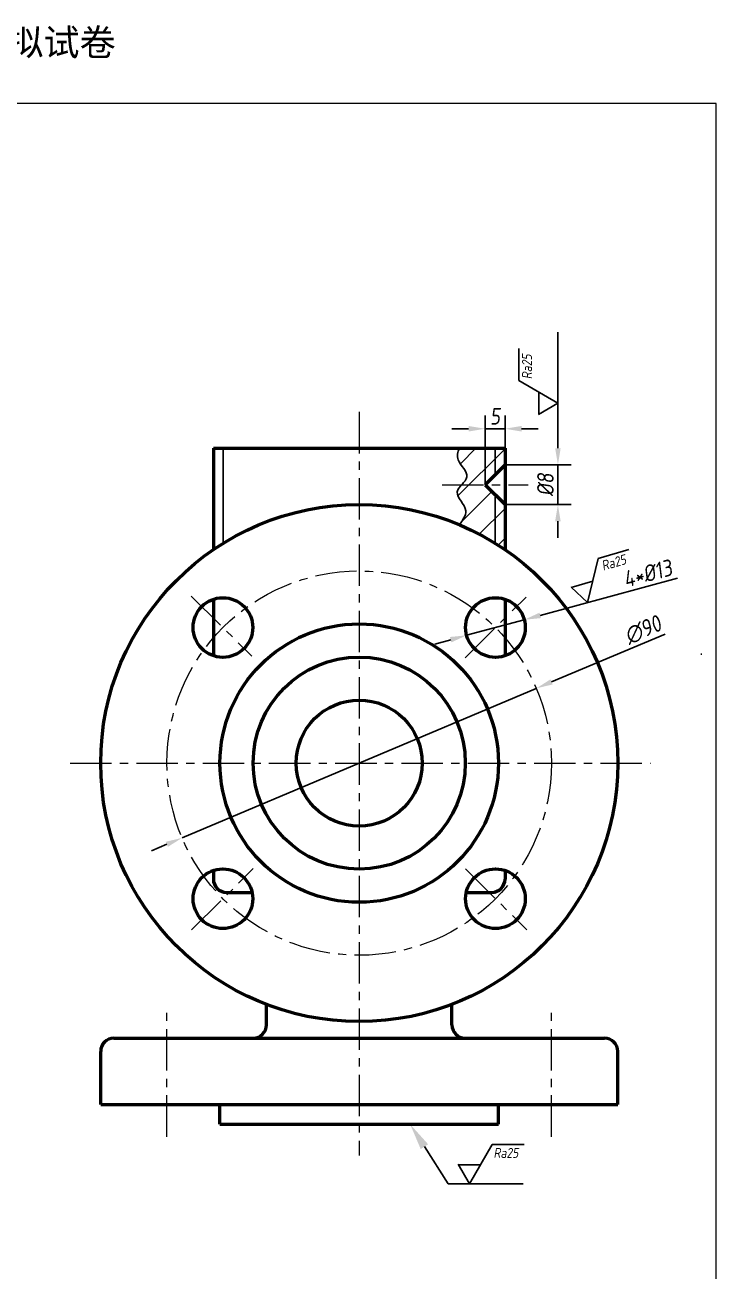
# Model space of a CAD drawing. Header units: millimetres. Extents: x -14 to 1037, y -1 to 431.
# Drawn here: x 932.6 to 1036.9, y 243.4 to 431.4 of the extents above; entities that cross this region are included whole.
import ezdxf

# ---------------------------------------------------------------- set-up
doc = ezdxf.new("R2010")
doc.units = ezdxf.units.MM
doc.linetypes.add('CENTER', pattern=[2, 1.25, -0.25, 0.25, -0.25])
for name, color, linetype, lineweight in [('4', 7, 'Continuous', 18), ('中心线', 7, 'CENTER', 18), ('答案', 1, 'Continuous', 50), ('粗实线', 7, 'Continuous', 50)]:
    doc.layers.add(name, color=color, linetype=linetype, lineweight=lineweight)
doc.layers.add('细实线', color=7, linetype='Continuous')
doc.styles.get("Standard").update_dxf_attribs({"font": 'gbenor.shx', "oblique": 8, "bigfont": 'gbcbig.shx'})
doc.styles.add('style2', font='')
doc.styles.add('style3', font='gbenor.shx', dxfattribs={"oblique": 10, "bigfont": 'gbcbig.shx'})
doc.styles.get('style2').set_extended_font_data('SimSun')
doc.dimstyles.new('ISO-25', dxfattribs={"dimtxt": 2.5, "dimasz": 2.5, "dimexe": 2, "dimexo": 0, "dimtad": 1, "dimdec": 0, "dimlfac": 1.55, "dimdsep": 46, "dimtxsty": 'Standard', "dimcen": 2.5, "dimadec": 0, "dimazin": 0, "dimtfac": 1, "dimtdec": 0, "dimtmove": 0, "dimatfit": 3, "dimfxl": 0, "dimarcsym": 0})

# ---------------------------------------------------------------- blocks, each defined once
blk = doc.blocks.new('*D121')
at = {"layer": 'DEFPOINTS', "color": 0, "ltscale": 0.5, "transparency": 16777216}
for p in [(1009.77, 331.31), (956.33, 308.75)]:
    blk.add_point(p, dxfattribs=at)
at = {"layer": '细实线', "color": 0, "lineweight": -2, "ltscale": 0.5, "transparency": 16777216}
for p, q in [((1029.19, 339.51), (1012.07, 332.28)), ((956.33, 308.75), (1009.77, 331.31)), ((954.03, 307.78), (951.73, 306.8))]:
    blk.add_line(p, q, dxfattribs=at)
at = {"layer": '细实线', "color": 0, "ltscale": 0.5, "transparency": 16777216}
for points in [[(1011.91, 332.67), (1012.23, 331.9), (1009.77, 331.31)], [(953.87, 308.16), (954.19, 307.39), (956.33, 308.75)]]:
    blk.add_solid(points, dxfattribs=at)
at = {"layer": '细实线', "color": 0, "ltscale": 0.5, "transparency": 16777216, "insert": (1025.87, 340.14), "char_height": 2.5, "attachment_point": 5, "rotation": 22.8905}
blk.add_mtext('∅90', dxfattribs=at)
blk = doc.blocks.new('*D134')
at = {"layer": 'DEFPOINTS', "color": 0, "ltscale": 0.5, "transparency": 16777216}
for p in [(1007.95, 341.66), (999.26, 339.31)]:
    blk.add_point(p, dxfattribs=at)
at = {"layer": '细实线', "color": 0, "lineweight": -2, "ltscale": 0.5, "transparency": 16777216}
for p, q in [((1031.08, 347.93), (1010.36, 342.32)), ((999.26, 339.31), (1007.95, 341.66)), ((996.85, 338.65), (994.44, 338))]:
    blk.add_line(p, q, dxfattribs=at)
at = {"layer": '细实线', "color": 0, "ltscale": 0.5, "transparency": 16777216}
for points in [[(1010.25, 342.72), (1010.47, 341.91), (1007.95, 341.66)], [(996.74, 339.06), (996.96, 338.25), (999.26, 339.31)]]:
    blk.add_solid(points, dxfattribs=at)
at = {"layer": '细实线', "color": 0, "ltscale": 0.5, "transparency": 16777216, "insert": (1026.57, 348.65), "char_height": 2.5, "attachment_point": 5, "rotation": 15.1684}
blk.add_mtext('4*%%c13', dxfattribs=at)
blk = doc.blocks.new('*D151')
at = {"layer": 'DEFPOINTS', "color": 0, "ltscale": 0.5, "transparency": 16777216}
for p in [(1005.05, 365.03), (1005.05, 359.03), (1013.03, 359.03)]:
    blk.add_point(p, dxfattribs=at)
at = {"layer": '细实线', "color": 0, "lineweight": -2, "ltscale": 0.5, "transparency": 16777216}
for p, q in [((1013.03, 367.53), (1013.03, 370.03)), ((1005.05, 365.03), (1015.03, 365.03)), ((1013.03, 365.03), (1013.03, 359.03)), ((1005.05, 359.03), (1015.03, 359.03)), ((1013.03, 356.53), (1013.03, 354.03))]:
    blk.add_line(p, q, dxfattribs=at)
at = {"layer": '细实线', "color": 0, "ltscale": 0.5, "transparency": 16777216}
for points in [[(1012.61, 367.53), (1013.44, 367.53), (1013.03, 365.03)], [(1012.61, 356.53), (1013.44, 356.53), (1013.03, 359.03)]]:
    blk.add_solid(points, dxfattribs=at)
at = {"layer": '细实线', "color": 0, "ltscale": 0.5, "transparency": 16777216, "insert": (1011.15, 362.03), "char_height": 2.5, "attachment_point": 5, "rotation": 90}
blk.add_mtext('%%c8', dxfattribs=at)
blk = doc.blocks.new('*D152')
at = {"layer": 'DEFPOINTS', "color": 0, "ltscale": 0.5, "transparency": 16777216}
for p in [(1005.05, 370.48), (1005.05, 367.53), (1002.05, 362.03)]:
    blk.add_point(p, dxfattribs=at)
at = {"layer": '细实线', "color": 0, "lineweight": -2, "ltscale": 0.5, "transparency": 16777216}
for p, q in [((1002.05, 362.03), (1002.05, 372.48)), ((1005.05, 367.53), (1005.05, 372.48)), ((999.55, 370.48), (997.05, 370.48)), ((1002.05, 370.48), (1005.05, 370.48)), ((1007.55, 370.48), (1010.05, 370.48))]:
    blk.add_line(p, q, dxfattribs=at)
at = {"layer": '细实线', "color": 0, "ltscale": 0.5, "transparency": 16777216}
for points in [[(999.55, 370.9), (999.55, 370.06), (1002.05, 370.48)], [(1007.55, 370.9), (1007.55, 370.06), (1005.05, 370.48)]]:
    blk.add_solid(points, dxfattribs=at)
at = {"layer": '细实线', "color": 0, "ltscale": 0.5, "transparency": 16777216, "insert": (1003.55, 372.36), "char_height": 2.5, "attachment_point": 5}
blk.add_mtext('5', dxfattribs=at)

msp = doc.modelspace()

# ---------------------------------------------------------------- hatches: boundary and pattern name
at = {"layer": '细实线', "ltscale": 0.5}
h = msp.add_hatch(dxfattribs=at)
h.set_pattern_fill('ANSI31', color=256)
h.paths.add_polyline_path([(1005.05, 367.53), (1003.55, 367.53), (1003.55, 363.53), (1005.05, 365.03)])
edge = h.paths.add_edge_path()
edge.add_line((1003.55, 367.53), (998.16, 367.53))
edge.add_spline(control_points=[(998.16, 367.53), (997.88, 366.95), (997.61, 365.48), (999.97, 363.61), (998.86, 362.42), (998.51, 362.03)], knot_values=[2.096573, 2.096573, 2.096573, 2.096573, 3.975014, 6.875893, 8.274657, 8.274657, 8.274657, 8.274657], degree=3, periodic=0)
edge.add_line((998.51, 362.03), (1002.05, 362.03))
edge.add_line((1002.05, 362.03), (1003.55, 363.53))
edge.add_line((1003.55, 363.53), (1003.55, 367.53))
edge = h.paths.add_edge_path()
edge.add_line((1003.55, 360.53), (1002.05, 362.03))
edge.add_line((1002.05, 362.03), (998.51, 362.03))
edge.add_spline(control_points=[(998.51, 362.03), (998.2, 361.68), (997.16, 360.45), (1000, 358.43), (998.65, 356.66), (998.15, 355.99)], knot_values=[8.274657, 8.274657, 8.274657, 8.274657, 9.534925, 12.696237, 14.885322, 14.885322, 14.885322, 14.885322], degree=3, periodic=0)
edge.add_arc((983.05, 320.03), 39, 58.2886, 67.2262, ccw=False)
edge.add_line((1003.55, 353.21), (1003.55, 360.53))
h.paths.add_polyline_path([(1005.05, 359.03), (1003.55, 360.53), (1003.55, 353.21, -0.01147), (1005.05, 352.23)])

# ---------------------------------------------------------------- linework, layer by layer
at = {"layer": '4'}
for p, q in [((1036.89, 419.58), (796.32, 419.58)), ((1036.89, 95.41), (1036.89, 419.58)), ((1034.68, 336.37), (1034.68, 336.55))]:
    msp.add_line(p, q, dxfattribs=at)
at = {"layer": '中心线', "ltscale": 5}
for p, q in [((983.05, 373.02), (983.05, 260.84)), ((995.55, 362.03), (1008.53, 362.03)), ((957.72, 345.24), (966.84, 336.16)), ((999.03, 335.93), (1008.22, 345.08)), ((939.44, 320.03), (1027, 320.03)), ((957.76, 294.86), (967.06, 304.11)), ((999.09, 304.07), (1008.33, 294.87)), ((954.05, 263.66), (954.05, 282.35)), ((1012.05, 263.66), (1012.05, 282.35))]:
    msp.add_line(p, q, dxfattribs=at)
msp.add_circle((983.05, 320.03), 29, dxfattribs=at)
at = {"layer": '答案', "lineweight": -3, "ltscale": 0.5}
for p, q in [((1007.12, 377.74), (1007.12, 382.59)), ((1019.1, 350.89), (1023.75, 352.26)), ((1003.1, 262.46), (1007.96, 262.46)), ((996.47, 256.55), (1007.77, 256.55))]:
    msp.add_line(p, q, dxfattribs=at)
at = {"layer": '答案', "lineweight": -3}
for p, q in [((1007.12, 377.74), (1013.03, 374.33)), ((1010.08, 372.62), (1013.03, 374.33)), ((1010.14, 372.63), (1010.14, 376)), ((1019.1, 350.89), (1017.5, 344.25)), ((1015.02, 346.6), (1017.49, 344.25)), ((1015.05, 346.55), (1018.28, 347.5)), ((992.89, 262.16), (996.47, 256.55)), ((1003.1, 262.46), (999.69, 256.55)), ((997.98, 259.5), (999.69, 256.55)), ((997.99, 259.44), (1001.36, 259.44))]:
    msp.add_line(p, q, dxfattribs=at)
at = {"layer": '答案', "ltscale": 0.5}
msp.add_line((970.55, 367.53), (995.55, 367.53), dxfattribs=at)
at = {"layer": '答案'}
msp.add_solid([(992.33, 261.8), (993.45, 262.52), (990.74, 265.53)], dxfattribs=at)
at = {"layer": '粗实线', "ltscale": 5}
for p, q in [((961.05, 367.53), (961.05, 352.23)), ((1005.05, 367.53), (1005.05, 359.03)), ((1005.05, 365.03), (1002.05, 362.03)), ((1002.05, 362.03), (1005.05, 359.03)), ((1005.05, 359.03), (1005.05, 352.23)), ((961.05, 344.75), (961.05, 336.22)), ((1005.05, 344.75), (1005.05, 336.22)), ((961.05, 303.83), (961.05, 302.53)), ((1005.05, 303.83), (1005.05, 302.53)), ((969.05, 280.53), (969.05, 283.63)), ((997.05, 280.53), (997.05, 283.63)), ((946.05, 278.53), (1020.05, 278.53)), ((944.05, 268.53), (944.05, 276.53)), ((1022.05, 268.53), (1022.05, 276.53)), ((944.05, 268.53), (1022.05, 268.53)), ((962.05, 265.53), (962.05, 268.53)), ((1004.05, 265.53), (1004.05, 268.53)), ((962.05, 265.53), (1004.05, 265.53))]:
    msp.add_line(p, q, dxfattribs=at)
at = {"layer": '粗实线', "ltscale": 0.5}
for p, q in [((961.05, 367.53), (970.55, 367.53)), ((995.55, 367.53), (1005.05, 367.53)), ((963.05, 300.53), (966.89, 300.53)), ((999.21, 300.53), (1003.05, 300.53))]:
    msp.add_line(p, q, dxfattribs=at)
for centre, radius in [((983.05, 320.03), 39), ((962.49, 340.49), 4.5), ((1003.61, 340.49), 4.5), ((983.05, 320.03), 21), ((983.05, 320.03), 16), ((983.05, 320.03), 9.5), ((962.49, 299.57), 4.5), ((1003.61, 299.57), 4.5)]:
    msp.add_circle(centre, radius, dxfattribs=at)
at = {"layer": '粗实线', "ltscale": 5}
for centre, start, end in [((963.05, 302.53), 180, 270), ((967.05, 280.53), 270, 0), ((999.05, 280.53), 180, 270), ((946.05, 276.53), 90, 180), ((1020.05, 276.53), 0, 90)]:
    msp.add_arc(centre, 2, start, end, dxfattribs=at)
at = {"layer": '粗实线', "ltscale": 0.5}
msp.add_arc((1003.05, 302.53), 2, 270, 0, dxfattribs=at)
at = {"layer": '细实线', "ltscale": 0.5}
msp.add_line((1013.03, 370.03), (1013.03, 385.06), dxfattribs=at)
at = {"layer": '细实线', "ltscale": 5}
for p, q in [((962.55, 367.53), (962.55, 353.21)), ((1003.55, 367.53), (1003.55, 363.53)), ((1003.55, 360.53), (1003.55, 353.21))]:
    msp.add_line(p, q, dxfattribs=at)
at = {"layer": '细实线', "ltscale": 0.5}
msp.add_open_spline([(998.16, 367.53), (997.88, 366.95), (997.61, 365.48), (1000.45, 363.23), (996.56, 360.88), (1000, 358.43), (998.65, 356.66), (998.15, 355.99)], degree=3, knots=[2.096573, 2.096573, 2.096573, 2.096573, 3.975014, 6.875893, 9.534925, 12.696237, 14.885322, 14.885322, 14.885322, 14.885322], dxfattribs=at)

# ---------------------------------------------------------------- texts
at = {"layer": '4', "insert": (883.6, 430.78), "char_height": 4, "width": 80.5807, "attachment_point": 1, "style": 'style2'}
msp.add_mtext('江苏大学试题 - 模拟试卷', dxfattribs=at)
at = {"layer": '答案', "lineweight": -3, "ltscale": 0.5, "char_height": 1.5, "attachment_point": 1, "style": 'style3'}
for insert, rotation in [((1007.61, 377.95), 90), ((1019.44, 350.48), 16.4077)]:
    msp.add_mtext_dynamic_manual_height_columns('Ra25', width=10.7498, gutter_width=12.5, heights=[0], dxfattribs=dict(at, insert=insert, rotation=rotation))
at = {"layer": '答案', "lineweight": -3, "ltscale": 0.5, "insert": (1003.31, 261.97), "char_height": 1.5, "attachment_point": 1, "style": 'style3'}
msp.add_mtext_dynamic_manual_height_columns('Ra25', width=10.7498, gutter_width=12.5, heights=[0], dxfattribs=at)

# ---------------------------------------------------------------- dimensions: what is measured, and where the dimension line sits
at = {"layer": '细实线', "ltscale": 0.5}
dim = msp.add_linear_dim(base=(1005.05, 370.48), p1=(1002.05, 362.03), p2=(1005.05, 367.53), dimstyle='ISO-25', dxfattribs=at)
dim.commit()
dim.dimension.update_dxf_attribs({"geometry": '*D152', "text_midpoint": (1003.55, 372.36)})
dim = msp.add_linear_dim(base=(1013.03, 359.03), p1=(1005.05, 365.03), p2=(1005.05, 359.03), angle=90, text='%%c8', dimstyle='ISO-25', dxfattribs=at)
dim.commit()
dim.dimension.update_dxf_attribs({"geometry": '*D151', "text_midpoint": (1011.15, 362.03)})
dim = msp.add_diameter_dim_2p(p1=(999.26, 339.31), p2=(1007.95, 341.66), text='4*%%c13', dimstyle='ISO-25', dxfattribs=at)
dim.commit()
dim.dimension.update_dxf_attribs({"geometry": '*D134', "text_midpoint": (1027.06, 346.84), "dimtype": 163})
dim = msp.add_diameter_dim_2p(p1=(956.33, 308.75), p2=(1009.77, 331.31), dimstyle='ISO-25', dxfattribs=at)
dim.commit()
dim.dimension.update_dxf_attribs({"geometry": '*D121', "text_midpoint": (1026.59, 338.41), "dimtype": 163})

doc.saveas('drawing.dxf')
